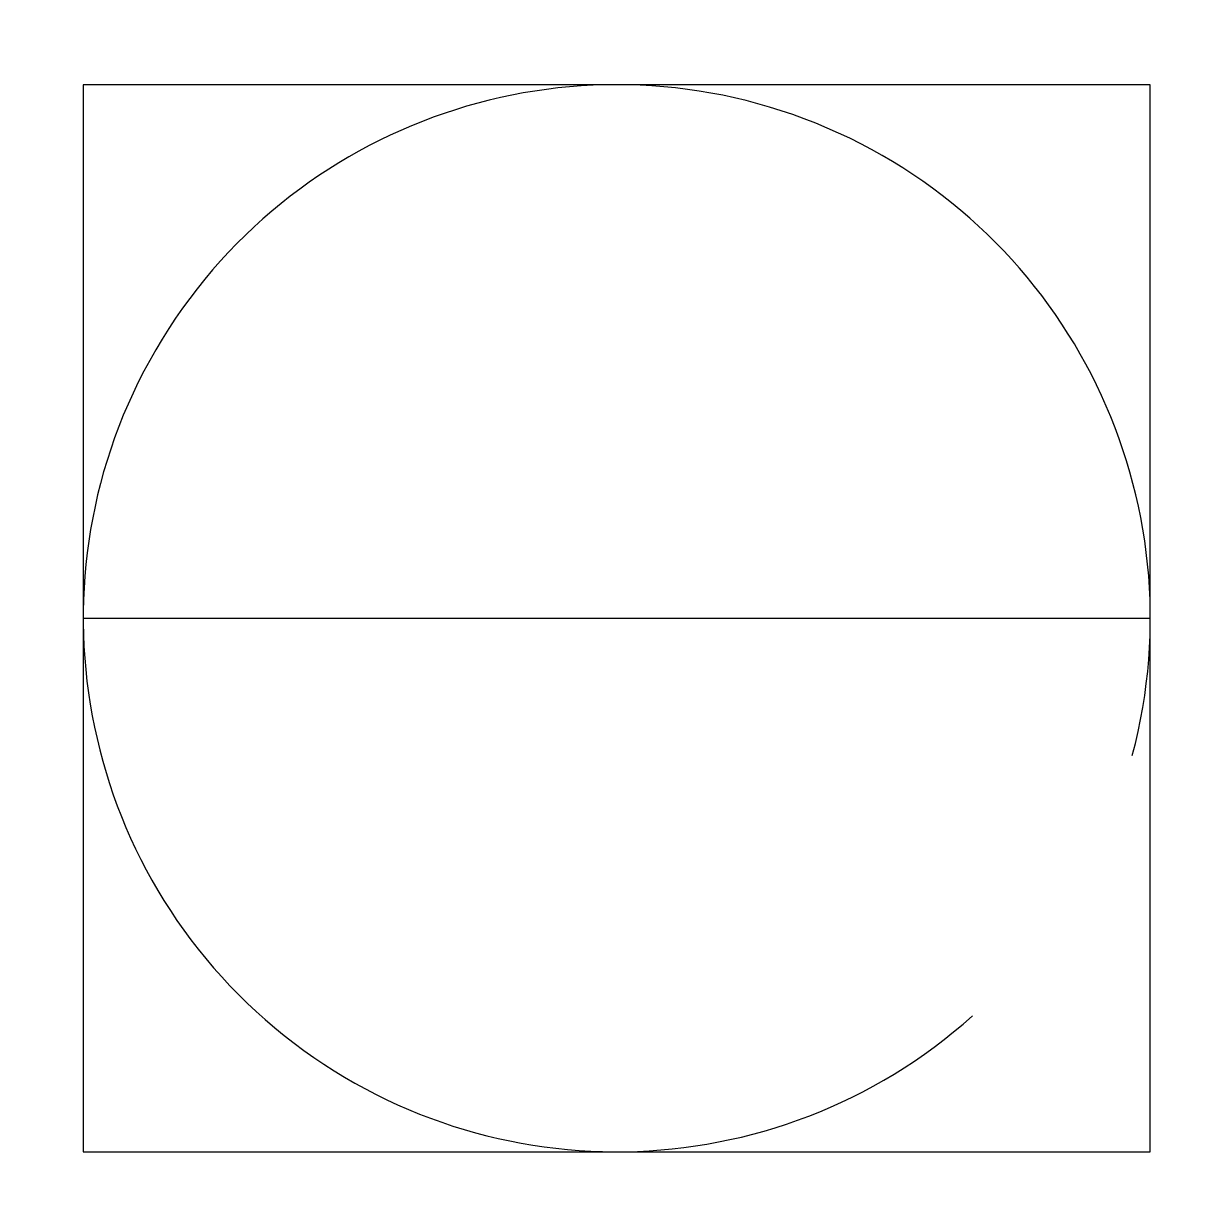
# Model space of a CAD drawing. Header units: metres. Extents: x -0.278 to 0.274, y -0.271 to 0.279.
import ezdxf
from ezdxf.enums import TextEntityAlignment as Align

# ---------------------------------------------------------------- set-up
doc = ezdxf.new("R2010")
doc.units = ezdxf.units.M

# ---------------------------------------------------------------- blocks, each defined once
blk = doc.blocks.new('INS07_new')
blk.add_lwpolyline([(-0.25, 0.25), (-0.25, -0.25), (0.25, -0.25), (0.25, 0.25)], close=True)
blk.add_lwpolyline([(-0.25, 0), (0.25, 0)])
blk.add_arc((0, 0), 0.25, 345.0872336104002, 311.8048101176242)
at = {"flags": 1}
blk.add_attdef('INS_HOST', text='', height=0.1, dxfattribs=at).set_placement((0, 0.268522450054661), align=Align.CENTER)
at = {"width": 0.8649}
for tag, p in [('INS_SERVICE', (0, 0.0610977004160382)), ('INS_NUM', (0, -0.1619219680233961))]:
    blk.add_attdef(tag, text='', height=0.1, dxfattribs=at).set_placement(p, align=Align.CENTER)

msp = doc.modelspace()

# ---------------------------------------------------------------- block references
msp.add_blockref('INS07_new', (0, 0))

doc.saveas('drawing.dxf')
